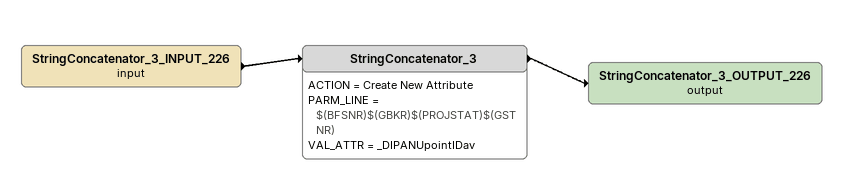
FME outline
StringConcatenator_3_INPUT_226 (input)
    -> StringConcatenator_3
StringConcatenator_3
    ACTION = Create New Attribute
    PARM_LINE = $(BFSNR)$(GBKR)$(PROJSTAT)$(GSTNR)
    VAL_ATTR = _DIPANUpointIDav
    -> StringConcatenator_3_OUTPUT_226 (output)
StringConcatenator_3_OUTPUT_226 (output)
